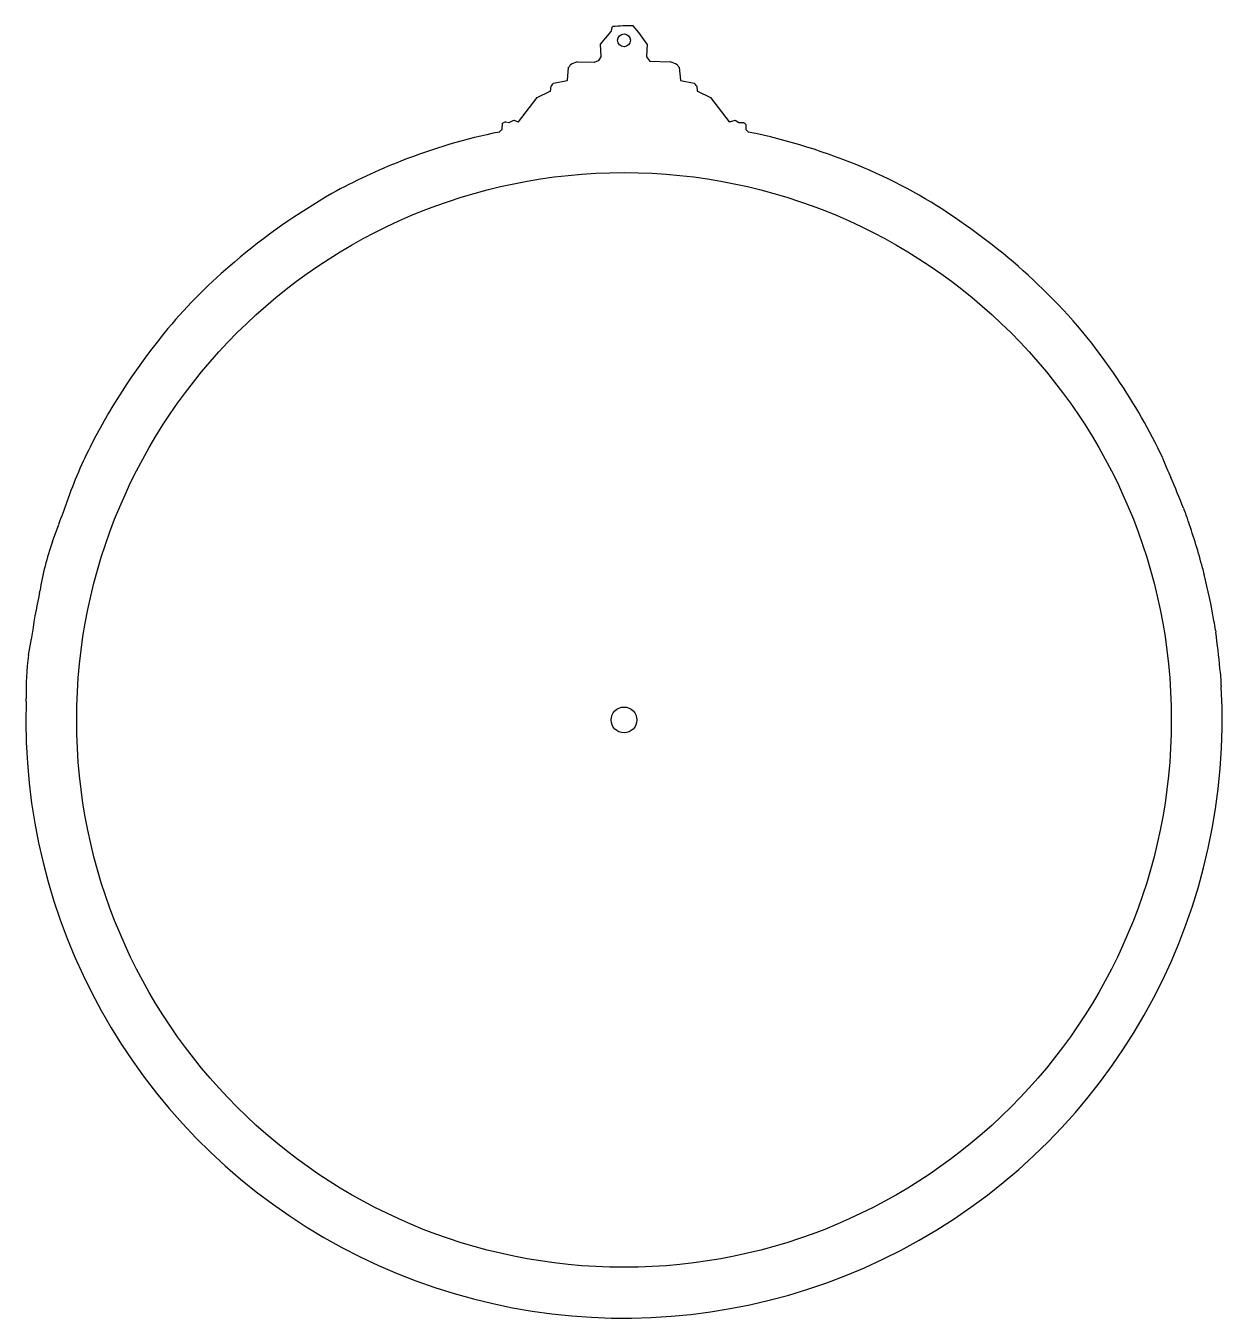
# Model space of a CAD drawing. Header units: millimetres. Extents: x -280 to 280, y -280 to 325.
import ezdxf

# ---------------------------------------------------------------- set-up
doc = ezdxf.new("R2010")
doc.units = ezdxf.units.MM
for name, color, linetype in [('CUT_INNER', 6, 'Continuous'), ('CUT_OUTER', 1, 'Continuous'), ('GUIDE', 3, 'Continuous')]:
    doc.layers.add(name, color=color, linetype=linetype)

msp = doc.modelspace()

# ---------------------------------------------------------------- linework, layer by layer
at = {"layer": 'CUT_INNER'}
for centre, radius in [((0, 318.11), 3), ((0, 0), 6.05)]:
    msp.add_circle(centre, radius, dxfattribs=at)
at = {"layer": 'CUT_OUTER'}
for points in [[(-10.65, 310.51), (-10.94, 316.33), (-10.94, 316.33), (-10.94, 316.34), (-5.97, 322.19)], [(-5.94, 322.25), (-5.36, 324.56), (-5.36, 324.56)], [(10.81, 316.33), (10.81, 316.33), (10.52, 310.51)], [(-13.85, 307.82), (-11.87, 308.67)], [(-11.8, 308.73), (-10.68, 310.41)], [(10.54, 310.41), (11.94, 308.46)], [(-26.51, 299.4), (-25.94, 305.45), (-25.94, 305.46)], [(-21.82, 308.1), (-21.82, 308.1), (-13.92, 307.81)], [(12.06, 308.4), (21.68, 308.1), (21.69, 308.1)], [(25.8, 305.46), (25.8, 305.45), (26.38, 299.4)], [(-34.45, 294.37), (-34.17, 296.63), (-34.17, 296.64)], [(-32.99, 298.11), (-32.99, 298.11), (-26.64, 299.26)], [(26.5, 299.26), (32.85, 298.11), (32.86, 298.11)], [(34.03, 296.64), (34.03, 296.63), (34.31, 294.37)], [(-49.38, 279.97), (-40.64, 291.35), (-40.63, 291.35), (-40.63, 291.35), (-34.53, 294.25)], [(34.4, 294.25), (40.5, 291.35), (40.5, 291.35), (40.5, 291.35), (49.25, 279.97)], [(-57.09, 276.41), (-56.8, 279.29), (-56.8, 279.29)], [(-55.33, 279.88), (-55.33, 279.88), (-53.91, 279.6)], [(-53.81, 279.61), (-51.51, 280.76), (-51.51, 280.76), (-51.51, 280.76), (-49.56, 279.93)], [(49.42, 279.92), (51.96, 280.76), (51.96, 280.76), (51.97, 280.76), (53.69, 279.61)], [(53.77, 279.59), (56.07, 279.59), (56.08, 279.59)], [(56.96, 278.71), (56.96, 278.7), (56.96, 276.42)], [(-58.24, 275.21), (-57.13, 276.32)], [(57, 276.31), (58.11, 275.21)], [(261.85, 99.17), (262.05, 98.65)], [(-267.56, 83.52), (-264.63, 91.48)], [(264.12, 92.96), (264.21, 92.71)], [(271.57, 68.17), (271.61, 68.03)], [(-273.57, 59.67), (-273.43, 60.28)], [(-278.74, 30.32), (-277.51, 37.24), (-277.45, 37.68)], [(276.83, 42), (276.97, 41.08)], [(279.54, 16.02), (279.57, 15.45)], [(-279.87, 8.59), (-279.82, 9.97)]]:
    msp.add_lwpolyline(points, dxfattribs=at)
for centre, radius, start, end in [((-6.08, 322.28), 0.15, 319.65131, 345.96376), ((2.44, 227.47), 97.4, 88.87988, 94.59169), ((-81.85, 252.78), 112.36, 34.44354, 39.9018), ((-11.92, 308.81), 0.15, 293.19859, 326.30993), ((-10.8, 310.5), 0.15, 326.30993, 2.86377), ((10.67, 310.5), 0.15, 177.13623, 215.53768), ((-12.68, 296.43), 16.04, 140.50251, 145.75529), ((-8.78, 275.13), 35.46, 111.57318, 117.31557), ((-13.91, 307.96), 0.15, 267.8789, 293.19859), ((12.06, 308.55), 0.15, 215.53768, 268.2643), ((8.5, 274.79), 35.83, 62.71442, 68.39752), ((13.69, 297.32), 14.59, 33.90039, 39.66716), ((-17.6, 284.59), 20.49, 138.70599, 143.97214), ((-26.66, 299.41), 0.15, 280.30921, 354.55967), ((26.53, 299.41), 0.15, 185.44033, 259.69515), ((19.11, 285.91), 18.38, 35.72509, 41.59678), ((-34.6, 294.39), 0.15, 295.46335, 352.86658), ((34.46, 294.39), 0.15, 187.13342, 244.53665), ((-50.15, 264.81), 15.94, 108.95533, 114.64802), ((-53.88, 279.75), 0.15, 258.69007, 296.56505), ((-49.5, 280.07), 0.15, 246.80141, 322.4402), ((49.37, 280.06), 0.15, 217.5598, 288.43495), ((53.77, 279.74), 0.15, 236.30993, 270), ((47.57, 270.2), 12.67, 42.17933, 47.82067), ((-5.67, 12.28), 268.11, 101.32357, 111.5446), ((-58.35, 275.32), 0.15, 284.0393, 315), ((-57.24, 276.43), 0.15, 315, 354.284), ((57.11, 276.42), 0.15, 180, 225), ((58.21, 275.32), 0.15, 225, 255.6745), ((2.88, 1.09), 279.6, 66.97751, 78.59298), ((-8.46, 14.97), 264.59, 111.19662, 119.00489), ((18.5, 36.77), 240.66, 54.80703, 67.07887), ((14.66, -17.38), 304.12, 119.85949, 130.36815), ((-3.02, -1.97), 284.76, 45.66069, 55.76131), ((-24.2, 25.05), 246.63, 129.87382, 140.1243), ((25.2, 23.99), 246.47, 33.3951, 46.13421), ((14.33, -6.11), 296.19, 140.27681, 152.77656), ((6.44, 6.78), 271.65, 25.24125, 34.24812), ((-78.78, 40.36), 192.14, 152.39643, 161.27116), ((413.41, 184.79), 172.83, 201.08578, 204.37397), ((0, 0), 280, 20.74219, 23.90625), ((-4.31, 1.59), 275.41, 158.60694, 160.94973), ((232.89, 84.81), 32.28, 14.63817, 25.39065), ((0.34, 0.11), 279.65, 14.72104, 19.3375), ((-131.72, 36.86), 143.64, 161.0428, 170.61536), ((254.82, 65.47), 16.97, 9.18051, 19.64165), ((0.38, 0.09), 279.61, 9.53771, 14.06397), ((0, 0), 280, 167.69531, 172.26562), ((251.33, 40.19), 25.56, 4.05691, 14.09576), ((0.39, 0.05), 279.61, 4.94419, 8.43873), ((-170.98, 14.37), 108.93, 171.58109, 182.3141), ((239.85, 17.26), 39.7, 358.21944, 9.9976), ((0, 0), 280, 178.24219, 3.16406)]:
    msp.add_arc(centre, radius, start, end, dxfattribs=at)
at = {"layer": 'GUIDE'}
msp.add_circle((0, 0), 256.2, dxfattribs=at)

doc.saveas('drawing.dxf')
